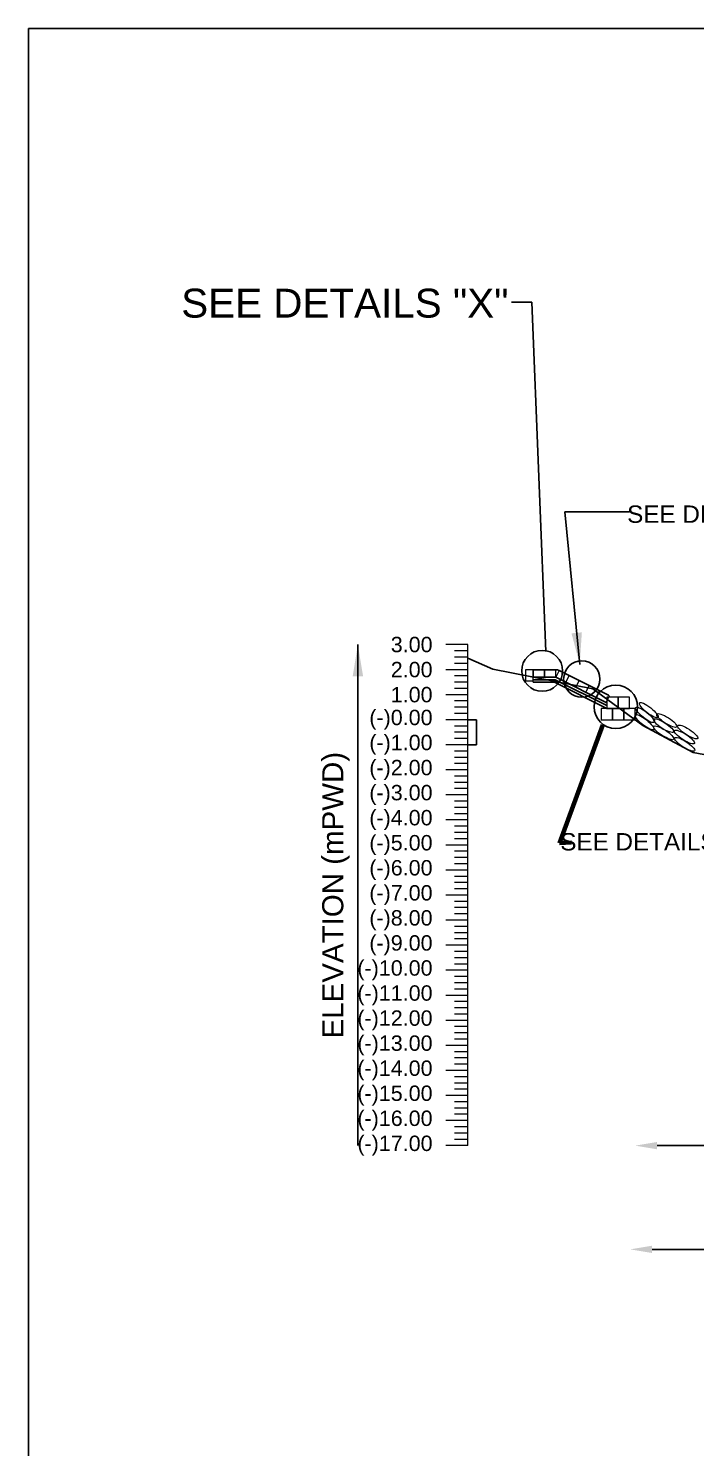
# Model space of a CAD drawing. Header units: inches. Extents: x 89000 to 1304432, y -10828 to 220529.
# Drawn here: x 1205536 to 1207055, y 134365 to 137594 of the extents above; entities that cross this region are included whole.
import ezdxf

# ---------------------------------------------------------------- set-up
doc = ezdxf.new("R2010")
doc.units = ezdxf.units.IN
doc.header["$LTSCALE"] = 7
doc.header["$MEASUREMENT"] = 0
for name, color, linetype, lineweight in [('Cross Section Labels', 7, 'Continuous', 9), ('Existing_Bed_Level for Xsection', 7, 'Continuous', 25), ('Long Section Labels', 7, 'Continuous', 9)]:
    doc.layers.add(name, color=color, linetype=linetype, lineweight=lineweight)
doc.styles.get("Standard").update_dxf_attribs({"font": 'arial.ttf'})
doc.dimstyles.new('Appron Lebeling Style', dxfattribs={"dimtxt": 50, "dimasz": 50, "dimexe": 0.18, "dimexo": 0.0625, "dimgap": 0.09, "dimtad": 0, "dimtih": 1, "dimtoh": 1, "dimdec": 4, "dimzin": 0, "dimdsep": 46, "dimtxsty": 'Standard', "dimcen": 0.09, "dimse1": 1, "dimse2": 1, "dimadec": 0, "dimazin": 0, "dimtfac": 1, "dimtdec": 4, "dimtofl": 0, "dimtmove": 0, "dimatfit": 3, "dimfxl": 1, "dimtolj": 1, "dimtzin": 0, "dimarcsym": 0})
doc.dimstyles.get("Standard").update_dxf_attribs({"dimtxt": 0.18, "dimasz": 0.18, "dimexe": 0.18, "dimexo": 0.0625, "dimgap": 0.09, "dimtad": 0, "dimtih": 1, "dimtoh": 1, "dimdec": 4, "dimzin": 0, "dimdsep": 46, "dimtxsty": 'Standard', "dimcen": 0.09, "dimadec": 0, "dimazin": 0, "dimtfac": 1, "dimtdec": 4, "dimtofl": 0, "dimtmove": 0, "dimatfit": 3, "dimfxl": 1, "dimtolj": 1, "dimtzin": 0, "dimarcsym": 0})

# ---------------------------------------------------------------- blocks, each defined once
blk = doc.blocks.new('*D37')
at = {"layer": 'Cross Section Labels', "color": 0, "lineweight": -2, "transparency": 16777216}
for p, q in [((1206967.457943559, 135052.2037367791), (1208058.632399733, 135052.2037367791)), ((1209396.985491651, 135052.2037367791), (1208305.811035477, 135052.2037367791))]:
    blk.add_line(p, q, dxfattribs=at)
at = {"layer": 'Cross Section Labels', "color": 0, "transparency": 16777216}
for points in [[(1206967.457943559, 135060.5370701124), (1206967.457943559, 135043.8704034458), (1206917.457943559, 135052.2037367791)], [(1209396.985491651, 135060.5370701124), (1209396.985491651, 135043.8704034458), (1209446.985491651, 135052.2037367791)]]:
    blk.add_solid(points, dxfattribs=at)
at = {"layer": 'Defpoints', "color": 0, "transparency": 16777216}
for p in [(1206917.457943559, 136021.2037367791), (1209446.985491651, 135108.0637367791), (1209446.985491651, 135052.2037367791)]:
    blk.add_point(p, dxfattribs=at)
at = {"layer": 'Cross Section Labels', "color": 0, "transparency": 16777216, "insert": (1208182.221717605, 135052.2037367791), "char_height": 50, "attachment_point": 5}
blk.add_mtext('\\A1;45.00 m', dxfattribs=at)
blk = doc.blocks.new('*D97')
at = {"layer": 'Cross Section Labels', "color": 0, "lineweight": -2, "transparency": 16777216}
for p, q in [((1206955.921305277, 134816.2023767447), (1207820.838159719, 134816.2023767447)), ((1209396.985491651, 134816.2023767447), (1208532.068637209, 134816.2023767447))]:
    blk.add_line(p, q, dxfattribs=at)
at = {"layer": 'Cross Section Labels', "color": 0, "transparency": 16777216}
for points in [[(1206955.921305277, 134824.5357100781), (1206955.921305277, 134807.8690434114), (1206905.921305277, 134816.2023767447)], [(1209396.985491651, 134824.5357100781), (1209396.985491651, 134807.8690434114), (1209446.985491651, 134816.2023767447)]]:
    blk.add_solid(points, dxfattribs=at)
at = {"layer": 'Defpoints', "color": 0, "transparency": 16777216}
for p in [(1206905.921305277, 135845.6310848799), (1209446.985491651, 135052.2037367791), (1209446.985491651, 134816.2023767447)]:
    blk.add_point(p, dxfattribs=at)
at = {"layer": 'Cross Section Labels', "color": 0, "transparency": 16777216, "insert": (1208176.453398464, 134816.2023767447), "char_height": 50, "attachment_point": 5}
blk.add_mtext('\\A1;Block @18.00 m³/m ^JGoo Bag @27.00 m³/m ', dxfattribs=at)
blk = doc.blocks.new('*D98')
at = {"layer": 'Cross Section Labels', "color": 0, "lineweight": -2, "transparency": 16777216}
for p, q in [((1206536.506064646, 136021.2037367791), (1206556.60436037, 136021.2037367791)), ((1206556.42436037, 136021.0237367791), (1206556.42436037, 135992.8856399169)), ((1206556.42436037, 135964.3837367791), (1206556.42436037, 135992.5218336413)), ((1206536.506064646, 135964.2037367791), (1206556.60436037, 135964.2037367791))]:
    blk.add_line(p, q, dxfattribs=at)
at = {"layer": 'Cross Section Labels', "color": 0, "transparency": 16777216}
for points in [[(1206556.39436037, 136021.0237367791), (1206556.45436037, 136021.0237367791), (1206556.42436037, 136021.2037367791)], [(1206556.39436037, 135964.3837367791), (1206556.45436037, 135964.3837367791), (1206556.42436037, 135964.2037367791)]]:
    blk.add_solid(points, dxfattribs=at)
at = {"layer": 'Defpoints', "color": 0, "transparency": 16777216}
for p in [(1206536.443564646, 136021.2037367791), (1206536.443564646, 135964.2037367791), (1206556.42436037, 135964.2037367791)]:
    blk.add_point(p, dxfattribs=at)
at = {"layer": 'Cross Section Labels', "color": 0, "transparency": 16777216, "insert": (1206556.42436037, 135992.7037367793), "char_height": 0.18, "attachment_point": 5}
blk.add_mtext('\\A1;57.0000', dxfattribs=at)

msp = doc.modelspace()

# ---------------------------------------------------------------- linework, layer by layer
msp.add_lwpolyline([(1205536.443564646, 137594.3837367791), (1215536.443564646, 137594.3837367791), (1215536.443564646, 130523.3837367791), (1205536.443564646, 130523.3837367791)], close=True)
at = {"color": 0, "linetype": 'Continuous', "lineweight": -3, "ltscale": 0.5}
for centre, radius in [((1206705.922449693, 136132.5454711848), 46.58126995606505), ((1206796.159518941, 136113.8961707328), 41.34842330900421), ((1206873.468854881, 136050.8366345752), 49.46032729291937)]:
    msp.add_circle(centre, radius, dxfattribs=at)
at = {"layer": 'Cross Section Labels'}
msp.add_line((1206685.421181143, 136106.7037367791), (1206685.421181143, 136109.5537367791), dxfattribs=at)
at = {"layer": 'Existing_Bed_Level for Xsection'}
for points in [[(1206536.443564646, 136161.5947367791), (1206593.441019249, 136136.3437367791), (1206821.425572368, 136091.3137367791), (1206935.41521622, 136008.0937367791), (1207049.404859914, 135946.5337367791), (1207163.399769339, 135925.4437367791), (1207416.513212617, 135558.9337367791), (1207543.611683092, 135571.4737367791), (1207543.611683092, 135571.4737367791), (1207543.611683092, 135571.4737367791), (1207702.646837758, 135511.0537367791), (1207829.480946361, 135338.3437367791), (1207956.378227317, 135338.3437367791), (1208083.329535767, 135338.3437367791), (1208210.327407782, 135273.3637367791), (1208263.323643114, 135108.0637367791), (1208443.348562283, 135108.0637367791), (1208623.399043635, 135108.0637367791), (1208803.470965475, 135094.3837367791), (1209004.188080127, 135105.7837367791), (1209184.168755035, 135113.1937367791), (1209544.201211132, 135117.7537367791), (1209777.472881768, 135117.7537367791)], [(1206856.563238593, 136077.3010892622), (1206744.368533626, 136133.3984417452), (1206740.757943559, 136135.2037367791), (1206736.721181143, 136135.2037367791), (1206685.421181143, 136135.2037367791)], [(1206685.421181143, 136118.1037367791), (1206736.721181143, 136118.1037367791), (1206853.332943559, 136059.7978555715)], [(1206685.421181143, 136112.4037367791), (1206735.375593672, 136112.4037367791), (1206853.332943559, 136053.4250618356)], [(1206685.421181143, 136106.7037367791), (1206734.0300062, 136106.7037367791), (1206853.332943559, 136047.0522680997)]]:
    msp.add_lwpolyline(points, dxfattribs=at)
at = {"layer": 'Long Section Labels'}
for points in [[(1206536.443564646, 136192.2037367791), (1206486.443564646, 136192.2037367791)], [(1206536.443564646, 135052.2037367791), (1206536.443564646, 135109.2037367791), (1206536.443564646, 135166.2037367791), (1206536.443564646, 135223.2037367791), (1206536.443564646, 135280.2037367791), (1206536.443564646, 135337.2037367791), (1206536.443564646, 135394.2037367791), (1206536.443564646, 135451.2037367791), (1206536.443564646, 135508.2037367791), (1206536.443564646, 135565.2037367791), (1206536.443564646, 135622.2037367791), (1206536.443564646, 135679.2037367791), (1206536.443564646, 135736.2037367791), (1206536.443564646, 135793.2037367791), (1206536.443564646, 135850.2037367791), (1206536.443564646, 135907.2037367791), (1206536.443564646, 135964.2037367791), (1206536.443564646, 136021.2037367791), (1206536.443564646, 136078.2037367791), (1206536.443564646, 136135.2037367791), (1206536.443564646, 136192.2037367791)], [(1206536.443564646, 136177.9537367791), (1206506.443564646, 136177.9537367791)], [(1206536.443564646, 136163.7037367791), (1206506.443564646, 136163.7037367791)], [(1206536.443564646, 136149.4537367791), (1206506.443564646, 136149.4537367791)], [(1206536.443564646, 136135.2037367791), (1206486.443564646, 136135.2037367791)], [(1206536.443564646, 136120.9537367791), (1206506.443564646, 136120.9537367791)], [(1206536.443564646, 136106.7037367791), (1206506.443564646, 136106.7037367791)], [(1206536.443564646, 136092.4537367791), (1206506.443564646, 136092.4537367791)], [(1206536.443564646, 136078.2037367791), (1206486.443564646, 136078.2037367791)], [(1206536.443564646, 136063.9537367791), (1206506.443564646, 136063.9537367791)], [(1206536.443564646, 136021.2037367791), (1206486.443564646, 136021.2037367791)], [(1206536.443564646, 136049.7037367791), (1206506.443564646, 136049.7037367791)], [(1206536.443564646, 136035.4537367791), (1206506.443564646, 136035.4537367791)], [(1206536.443564646, 136006.9537367791), (1206506.443564646, 136006.9537367791)], [(1206536.443564646, 135992.7037367791), (1206506.443564646, 135992.7037367791)], [(1206536.443564646, 135964.2037367791), (1206486.443564646, 135964.2037367791)], [(1206536.443564646, 135978.4537367791), (1206506.443564646, 135978.4537367791)], [(1206536.443564646, 135949.9537367791), (1206506.443564646, 135949.9537367791)], [(1206536.443564646, 135935.7037367791), (1206506.443564646, 135935.7037367791)], [(1206536.443564646, 135921.4537367791), (1206506.443564646, 135921.4537367791)], [(1206536.443564646, 135907.2037367791), (1206486.443564646, 135907.2037367791)], [(1206536.443564646, 135892.9537367791), (1206506.443564646, 135892.9537367791)], [(1206536.443564646, 135878.7037367791), (1206506.443564646, 135878.7037367791)], [(1206536.443564646, 135864.4537367791), (1206506.443564646, 135864.4537367791)], [(1206536.443564646, 135850.2037367791), (1206486.443564646, 135850.2037367791)], [(1206536.443564646, 135835.9537367791), (1206506.443564646, 135835.9537367791)], [(1206536.443564646, 135793.2037367791), (1206486.443564646, 135793.2037367791)], [(1206536.443564646, 135821.7037367791), (1206506.443564646, 135821.7037367791)], [(1206536.443564646, 135807.4537367791), (1206506.443564646, 135807.4537367791)], [(1206536.443564646, 135778.9537367791), (1206506.443564646, 135778.9537367791)], [(1206536.443564646, 135764.7037367791), (1206506.443564646, 135764.7037367791)], [(1206536.443564646, 135736.2037367791), (1206486.443564646, 135736.2037367791)], [(1206536.443564646, 135750.4537367791), (1206506.443564646, 135750.4537367791)], [(1206536.443564646, 135721.9537367791), (1206506.443564646, 135721.9537367791)], [(1206536.443564646, 135707.7037367791), (1206506.443564646, 135707.7037367791)], [(1206536.443564646, 135679.2037367791), (1206486.443564646, 135679.2037367791)], [(1206536.443564646, 135693.4537367791), (1206506.443564646, 135693.4537367791)], [(1206536.443564646, 135664.9537367791), (1206506.443564646, 135664.9537367791)], [(1206536.443564646, 135650.7037367791), (1206506.443564646, 135650.7037367791)], [(1206536.443564646, 135636.4537367791), (1206506.443564646, 135636.4537367791)], [(1206536.443564646, 135622.2037367791), (1206486.443564646, 135622.2037367791)], [(1206536.443564646, 135607.9537367791), (1206506.443564646, 135607.9537367791)], [(1206536.443564646, 135593.7037367791), (1206506.443564646, 135593.7037367791)], [(1206536.443564646, 135579.4537367791), (1206506.443564646, 135579.4537367791)], [(1206536.443564646, 135565.2037367791), (1206486.443564646, 135565.2037367791)], [(1206536.443564646, 135550.9537367791), (1206506.443564646, 135550.9537367791)], [(1206536.443564646, 135536.7037367791), (1206506.443564646, 135536.7037367791)], [(1206536.443564646, 135508.2037367791), (1206486.443564646, 135508.2037367791)], [(1206536.443564646, 135522.4537367791), (1206506.443564646, 135522.4537367791)], [(1206536.443564646, 135493.9537367791), (1206506.443564646, 135493.9537367791)], [(1206536.443564646, 135479.7037367791), (1206506.443564646, 135479.7037367791)], [(1206536.443564646, 135451.2037367791), (1206486.443564646, 135451.2037367791)], [(1206536.443564646, 135465.4537367791), (1206506.443564646, 135465.4537367791)], [(1206536.443564646, 135436.9537367791), (1206506.443564646, 135436.9537367791)], [(1206536.443564646, 135422.7037367791), (1206506.443564646, 135422.7037367791)], [(1206536.443564646, 135408.4537367791), (1206506.443564646, 135408.4537367791)], [(1206536.443564646, 135394.2037367791), (1206486.443564646, 135394.2037367791)], [(1206536.443564646, 135379.9537367791), (1206506.443564646, 135379.9537367791)], [(1206536.443564646, 135365.7037367791), (1206506.443564646, 135365.7037367791)], [(1206536.443564646, 135351.4537367791), (1206506.443564646, 135351.4537367791)], [(1206536.443564646, 135337.2037367791), (1206486.443564646, 135337.2037367791)], [(1206536.443564646, 135322.9537367791), (1206506.443564646, 135322.9537367791)], [(1206536.443564646, 135308.7037367791), (1206506.443564646, 135308.7037367791)], [(1206536.443564646, 135280.2037367791), (1206486.443564646, 135280.2037367791)], [(1206536.443564646, 135294.4537367791), (1206506.443564646, 135294.4537367791)], [(1206536.443564646, 135265.9537367791), (1206506.443564646, 135265.9537367791)], [(1206536.443564646, 135251.7037367791), (1206506.443564646, 135251.7037367791)], [(1206536.443564646, 135223.2037367791), (1206486.443564646, 135223.2037367791)], [(1206536.443564646, 135237.4537367791), (1206506.443564646, 135237.4537367791)], [(1206536.443564646, 135208.9537367791), (1206506.443564646, 135208.9537367791)], [(1206536.443564646, 135194.7037367791), (1206506.443564646, 135194.7037367791)], [(1206536.443564646, 135180.4537367791), (1206506.443564646, 135180.4537367791)], [(1206536.443564646, 135166.2037367791), (1206486.443564646, 135166.2037367791)], [(1206536.443564646, 135151.9537367791), (1206506.443564646, 135151.9537367791)], [(1206536.443564646, 135137.7037367791), (1206506.443564646, 135137.7037367791)], [(1206536.443564646, 135123.4537367791), (1206506.443564646, 135123.4537367791)], [(1206536.443564646, 135109.2037367791), (1206486.443564646, 135109.2037367791)], [(1206536.443564646, 135094.9537367791), (1206506.443564646, 135094.9537367791)], [(1206536.443564646, 135052.2037367791), (1206486.443564646, 135052.2037367791)], [(1206536.443564646, 135080.7037367791), (1206506.443564646, 135080.7037367791)], [(1206536.443564646, 135066.4537367791), (1206506.443564646, 135066.4537367791)]]:
    msp.add_lwpolyline(points, dxfattribs=at)
for points in [[(1206685.421181143, 136135.2037367791), (1206668.321181143, 136135.2037367791), (1206668.321181143, 136109.5537367791), (1206685.421181143, 136109.5537367791)], [(1206711.071181143, 136135.2037367791), (1206685.421181143, 136135.2037367791), (1206685.421181143, 136118.1037367791), (1206711.071181143, 136118.1037367791)], [(1206736.721181143, 136135.2037367791), (1206711.071181143, 136135.2037367791), (1206711.071181143, 136118.1037367791), (1206736.721181143, 136118.1037367791)], [(1206767.310591076, 136121.9274130206), (1206744.368533626, 136133.3984417452), (1206736.721181143, 136118.1037367791), (1206759.663238592, 136106.6327080545)], [(1206790.252648525, 136110.4563842961), (1206767.310591076, 136121.9274130206), (1206759.663238592, 136106.6327080545), (1206782.605296042, 136095.16167933)], [(1206813.194705974, 136098.9853555714), (1206790.252648525, 136110.456384296), (1206782.605296042, 136095.1616793299), (1206805.547353491, 136083.6906506053)], [(1206836.136763423, 136087.5143268469), (1206813.194705974, 136098.9853555715), (1206805.547353491, 136083.6906506054), (1206828.48941094, 136072.2196218808)], [(1206859.078820872, 136076.0432981223), (1206836.136763423, 136087.5143268469), (1206828.48941094, 136072.2196218808), (1206851.431468389, 136060.7485931562)], [(1206878.982943559, 136072.5037367791), (1206853.332943559, 136072.5037367791), (1206853.332943559, 136046.8537367791), (1206878.982943559, 136046.8537367791)], [(1206904.632943559, 136072.5037367791), (1206878.982943559, 136072.5037367791), (1206878.982943559, 136046.8537367791), (1206904.632943559, 136046.8537367791)], [(1206866.157943559, 136046.8537367791), (1206840.507943559, 136046.8537367791), (1206840.507943559, 136021.2037367791), (1206866.157943559, 136021.2037367791)], [(1206891.807943559, 136046.8537367791), (1206866.157943559, 136046.8537367791), (1206866.157943559, 136021.2037367791), (1206891.807943559, 136021.2037367791)], [(1206917.457943559, 136046.8537367791), (1206891.807943559, 136046.8537367791), (1206891.807943559, 136021.2037367791), (1206917.457943559, 136021.2037367791)]]:
    msp.add_lwpolyline(points, close=True, dxfattribs=at)
for centre, major_axis in [((1206940.178070796, 136032.1998372907), (21.09332490492496, -16.78513362160911)), ((1206948.752207562, 136042.9746727289), (21.09332490492496, -16.78513362160911)), ((1206938.872536855, 136015.7414946433), (21.09332490492496, -16.78513362160911)), ((1206982.183952875, 136008.0183220385), (22.68103809525334, -14.56844456905633)), ((1206989.625766507, 136019.604188854), (22.68103809525334, -14.56844456905633)), ((1206982.547701299, 135991.5122883341), (22.68103809525334, -14.56844456905633)), ((1207029.752118403, 135981.8720816765), (22.68103809525334, -14.56844456905633)), ((1207037.193932035, 135993.457948492), (22.68103809525334, -14.56844456905633)), ((1207030.115866827, 135965.366047972), (22.68103809525334, -14.56844456905633))]:
    msp.add_ellipse(centre, major_axis=major_axis, ratio=0.255, dxfattribs=at)

# ---------------------------------------------------------------- texts
at = {"color": 0, "linetype": 'Continuous', "lineweight": -3, "ltscale": 0.5}
for s, insert, char_height, attachment_point in [('SEE DETAILS "X"', (1205884.35612409, 137002.1284832191), 65.82882334469122, 1), ('SEE DETAILS "Y"', (1207346.308861424, 136508.8341751741), 39.49729400681473, 3), ('SEE DETAILS "Z"', (1207190.981249228, 135763.3576222293), 39.49729400681473, 3)]:
    msp.add_mtext(s, dxfattribs=dict(at, insert=insert, char_height=char_height, attachment_point=attachment_point))
at = {"layer": 'Long Section Labels', "char_height": 35, "attachment_point": 6}
for s, insert in [('3.00', (1206456.443564646, 136192.2037367791)), ('2.00', (1206456.443564646, 136135.2037367791)), ('1.00', (1206456.443564646, 136078.2037367791)), ('(-)0.00', (1206456.443564646, 136021.2037367791)), ('(-)1.00', (1206456.443564646, 135964.2037367791)), ('(-)2.00', (1206456.443564646, 135907.2037367791)), ('(-)3.00', (1206456.443564646, 135850.2037367791)), ('(-)4.00', (1206456.443564646, 135793.2037367791)), ('(-)5.00', (1206456.443564646, 135736.2037367791)), ('(-)6.00', (1206456.443564646, 135679.2037367791)), ('(-)7.00', (1206456.443564646, 135622.2037367791)), ('(-)8.00', (1206456.443564646, 135565.2037367791)), ('(-)9.00', (1206456.443564646, 135508.2037367791)), ('(-)10.00', (1206456.443564646, 135451.2037367791)), ('(-)11.00', (1206456.443564646, 135394.2037367791)), ('(-)12.00', (1206456.443564646, 135337.2037367791)), ('(-)13.00', (1206456.443564646, 135280.2037367791)), ('(-)14.00', (1206456.443564646, 135223.2037367791)), ('(-)15.00', (1206456.443564646, 135166.2037367791)), ('(-)16.00', (1206456.443564646, 135109.2037367791)), ('(-)17.00', (1206456.443564646, 135052.2037367791))]:
    msp.add_mtext(s, dxfattribs=dict(at, insert=insert))
at = {"layer": 'Long Section Labels', "insert": (1206236.443564646, 135622.2037367791), "char_height": 47.99999999999999, "attachment_point": 5, "rotation": 90}
msp.add_mtext('ELEVATION (mPWD)', dxfattribs=at)

# ---------------------------------------------------------------- dimensions: what is measured, and where the dimension line sits
at = {"layer": 'Cross Section Labels'}
dim = msp.add_linear_dim(base=(1206556.42436037, 135964.2037367791), p1=(1206536.443564646, 136021.2037367791), p2=(1206536.443564646, 135964.2037367791), angle=90, dimstyle='Standard', dxfattribs=at)
dim.commit()
dim.dimension.update_dxf_attribs({"geometry": '*D98', "text_midpoint": (1206556.42436037, 135992.7037367793)})
for base, p1, p2, text, picture, middle in [((1209446.985491651, 135052.2037367791), (1206917.457943559, 136021.2037367791), (1209446.985491651, 135108.0637367791), '45.00 m', '*D37', (1208182.221717605, 135052.2037367791)), ((1209446.985491651, 134816.2023767447), (1206905.921305277, 135845.6310848799), (1209446.985491651, 135052.2037367791), 'Block @18.00 m³/m ^JGoo Bag @27.00 m³/m ', '*D97', (1208176.453398464, 134816.2023767447))]:
    dim = msp.add_linear_dim(base=base, p1=p1, p2=p2, text=text, dimstyle='Appron Lebeling Style', dxfattribs=at)
    dim.commit()
    dim.dimension.update_dxf_attribs({"geometry": picture, "text_midpoint": middle})

# ---------------------------------------------------------------- leaders
at = {"color": 0, "linetype": 'Continuous', "lineweight": -3, "ltscale": 0.5}
for points, override in [([(1206713.994169637, 136176.6231704032), (1206682.312891449, 136971.7960216943), (1206636.297945046, 136971.7960216943)], {"dimfxl": 0.15, "dimfxlon": 1}), ([(1206844.325421928, 136010.0422489736), (1206745.24728483, 135740.0685150378), (1206772.58241397, 135741.6976501734)], {"dimtxt": 0.9, "dimasz": 0.7, "dimclrd": 7, "dimclre": 7, "dimclrt": 7, "dimlwd": 65535, "dimlwe": 65535})]:
    msp.add_leader(points, dimstyle='Standard', override=override, dxfattribs=at)
at = {"layer": 'Cross Section Labels'}
msp.add_leader([(1206791.392947943, 136147.3248097618), (1206757.759596633, 136494.4292436939), (1206905.026746751, 136494.1015845943)], dimstyle='Standard', override={"dimasz": 72}, dxfattribs=at)
at = {"layer": 'Long Section Labels'}
msp.add_leader([(1206286.443564646, 136192.2037367791), (1206286.443564646, 135052.2037367791)], dimstyle='Standard', override={"dimasz": 72}, dxfattribs=at)

doc.saveas('drawing.dxf')
